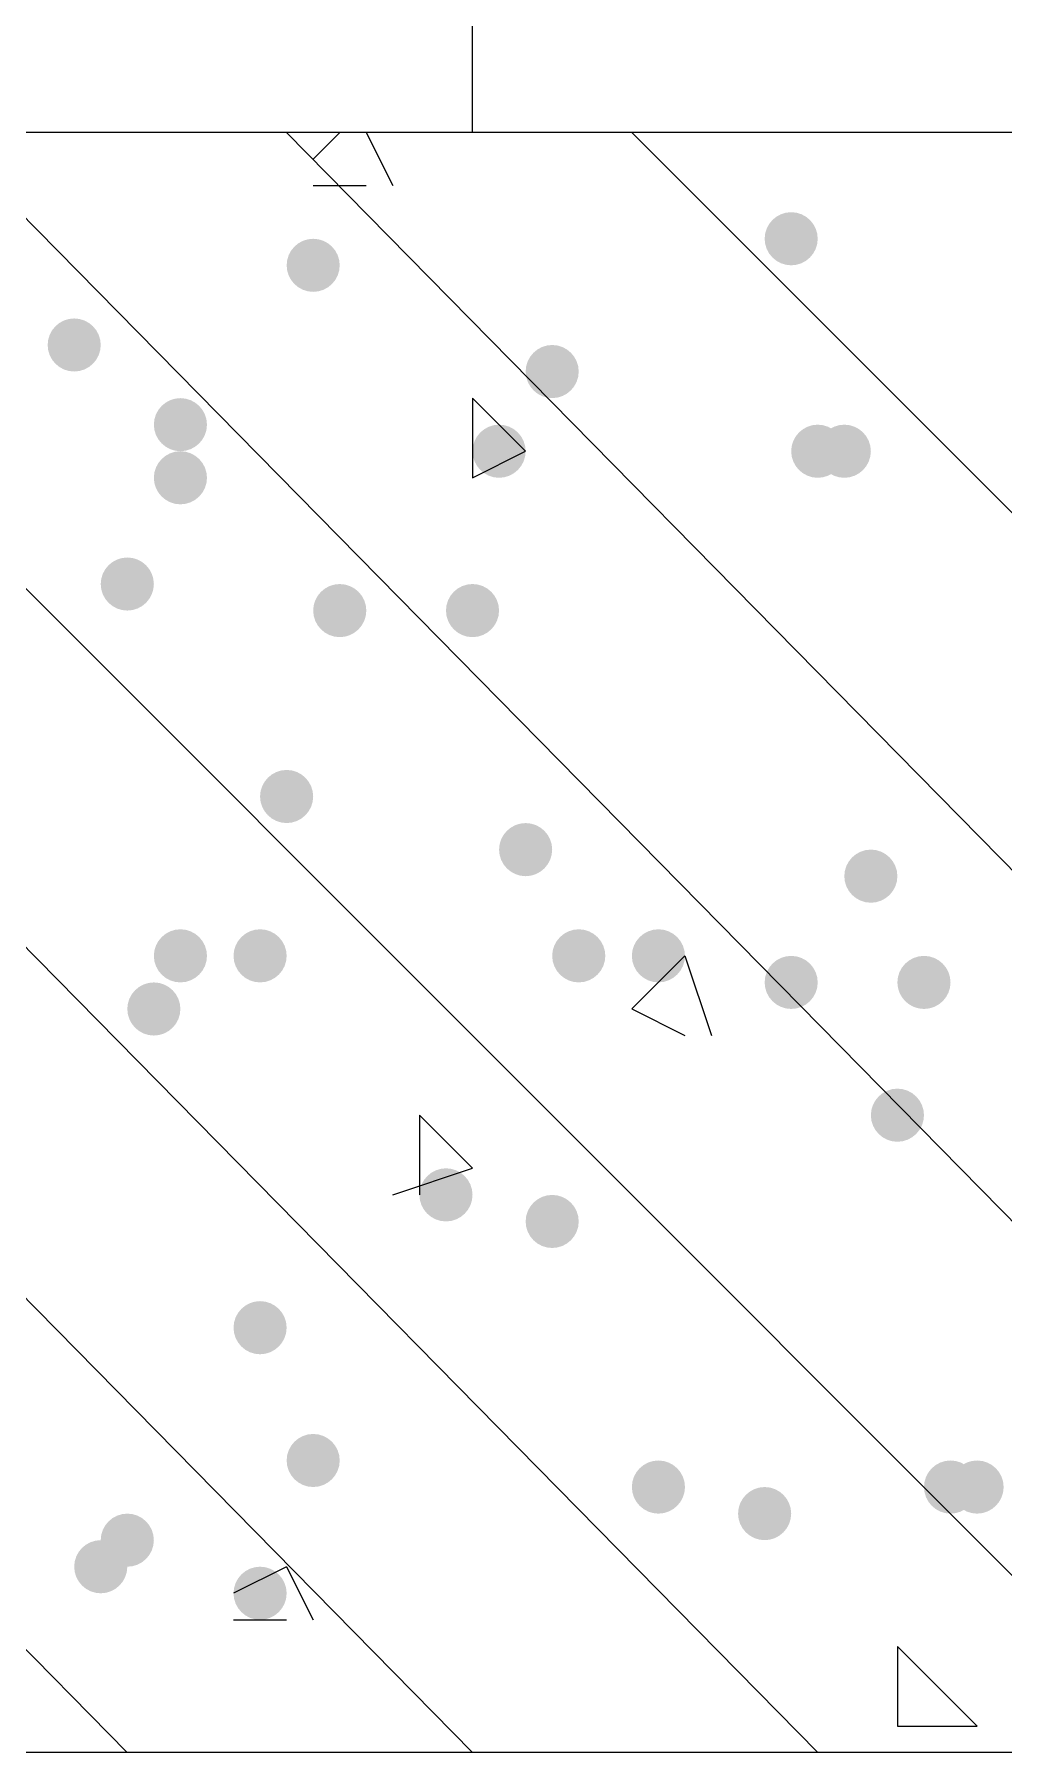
# Model space of a CAD drawing. Header units: inches. Extents: x 11 to 286, y 6 to 196.
# Drawn here: x 114.251 to 115.796, y 157.409 to 160.148 of the extents above; entities that cross this region are included whole.
import ezdxf

# ---------------------------------------------------------------- set-up
doc = ezdxf.new("R2010")
doc.units = ezdxf.units.IN
doc.header["$MEASUREMENT"] = 0
doc.layers.add('PDF_几何图形', color=7, linetype='Continuous')
doc.layers.add('PDF_实体填充', color=7, linetype='Continuous', true_color=0xffffff)

msp = doc.modelspace()

# ---------------------------------------------------------------- hatches: boundary and pattern name
at = {"layer": 'PDF_实体填充', "transparency": 33554559}
h = msp.add_hatch(color=7, dxfattribs=at)
edge = h.paths.add_edge_path(flags=0)
edge.add_spline(control_points=[(115.4994, 159.8224), (115.4994, 159.7992), (115.4804, 159.7801), (115.4571, 159.7801)], knot_values=[0, 0, 0, 0, 1, 1, 1, 1], degree=3, periodic=0)
edge.add_spline(control_points=[(115.4571, 159.7801), (115.4338, 159.7801), (115.4148, 159.7992), (115.4148, 159.8224)], knot_values=[0, 0, 0, 0, 1, 1, 1, 1], degree=3, periodic=0)
edge.add_line((115.4148, 159.8224), (115.4148, 159.8224))
edge.add_spline(control_points=[(115.4148, 159.8224), (115.4148, 159.8457), (115.4338, 159.8648), (115.4571, 159.8648)], knot_values=[0, 0, 0, 0, 1, 1, 1, 1], degree=3, periodic=0)
edge.add_spline(control_points=[(115.4571, 159.8648), (115.4804, 159.8648), (115.4994, 159.8457), (115.4994, 159.8224)], knot_values=[0, 0, 0, 0, 1, 1, 1, 1], degree=3, periodic=0)
edge.add_line((115.4994, 159.8224), (115.4994, 159.8224))
edge.add_line((115.4994, 159.8224), (115.4994, 159.8224))
h = msp.add_hatch(color=7, dxfattribs=at)
edge = h.paths.add_edge_path(flags=0)
edge.add_spline(control_points=[(114.7374, 159.7801), (114.7374, 159.7568), (114.7184, 159.7378), (114.6951, 159.7378)], knot_values=[0, 0, 0, 0, 1, 1, 1, 1], degree=3, periodic=0)
edge.add_spline(control_points=[(114.6951, 159.7378), (114.6718, 159.7378), (114.6528, 159.7568), (114.6528, 159.7801)], knot_values=[0, 0, 0, 0, 1, 1, 1, 1], degree=3, periodic=0)
edge.add_line((114.6528, 159.7801), (114.6528, 159.7801))
edge.add_spline(control_points=[(114.6528, 159.7801), (114.6528, 159.8034), (114.6718, 159.8224), (114.6951, 159.8224)], knot_values=[0, 0, 0, 0, 1, 1, 1, 1], degree=3, periodic=0)
edge.add_spline(control_points=[(114.6951, 159.8224), (114.7184, 159.8224), (114.7374, 159.8034), (114.7374, 159.7801)], knot_values=[0, 0, 0, 0, 1, 1, 1, 1], degree=3, periodic=0)
edge.add_line((114.7374, 159.7801), (114.7374, 159.7801))
edge.add_line((114.7374, 159.7801), (114.7374, 159.7801))
h = msp.add_hatch(color=7, dxfattribs=at)
edge = h.paths.add_edge_path(flags=0)
edge.add_spline(control_points=[(114.3564, 159.6531), (114.3564, 159.6298), (114.3374, 159.6108), (114.3141, 159.6108)], knot_values=[0, 0, 0, 0, 1, 1, 1, 1], degree=3, periodic=0)
edge.add_spline(control_points=[(114.3141, 159.6108), (114.2908, 159.6108), (114.2718, 159.6298), (114.2718, 159.6531)], knot_values=[0, 0, 0, 0, 1, 1, 1, 1], degree=3, periodic=0)
edge.add_line((114.2718, 159.6531), (114.2718, 159.6531))
edge.add_spline(control_points=[(114.2718, 159.6531), (114.2718, 159.6764), (114.2908, 159.6954), (114.3141, 159.6954)], knot_values=[0, 0, 0, 0, 1, 1, 1, 1], degree=3, periodic=0)
edge.add_spline(control_points=[(114.3141, 159.6954), (114.3374, 159.6954), (114.3564, 159.6764), (114.3564, 159.6531)], knot_values=[0, 0, 0, 0, 1, 1, 1, 1], degree=3, periodic=0)
edge.add_line((114.3564, 159.6531), (114.3564, 159.6531))
edge.add_line((114.3564, 159.6531), (114.3564, 159.6531))
h = msp.add_hatch(color=7, dxfattribs=at)
edge = h.paths.add_edge_path(flags=0)
edge.add_spline(control_points=[(115.1184, 159.6108), (115.1184, 159.5875), (115.0994, 159.5684), (115.0761, 159.5684)], knot_values=[0, 0, 0, 0, 1, 1, 1, 1], degree=3, periodic=0)
edge.add_spline(control_points=[(115.0761, 159.5684), (115.0528, 159.5684), (115.0338, 159.5875), (115.0338, 159.6108)], knot_values=[0, 0, 0, 0, 1, 1, 1, 1], degree=3, periodic=0)
edge.add_line((115.0338, 159.6108), (115.0338, 159.6108))
edge.add_spline(control_points=[(115.0338, 159.6108), (115.0338, 159.6341), (115.0528, 159.6531), (115.0761, 159.6531)], knot_values=[0, 0, 0, 0, 1, 1, 1, 1], degree=3, periodic=0)
edge.add_spline(control_points=[(115.0761, 159.6531), (115.0994, 159.6531), (115.1184, 159.6341), (115.1184, 159.6108)], knot_values=[0, 0, 0, 0, 1, 1, 1, 1], degree=3, periodic=0)
edge.add_line((115.1184, 159.6108), (115.1184, 159.6108))
edge.add_line((115.1184, 159.6108), (115.1184, 159.6108))
h = msp.add_hatch(color=7, dxfattribs=at)
edge = h.paths.add_edge_path(flags=0)
edge.add_spline(control_points=[(114.5258, 159.5261), (114.5258, 159.5028), (114.5067, 159.4838), (114.4834, 159.4838)], knot_values=[0, 0, 0, 0, 1, 1, 1, 1], degree=3, periodic=0)
edge.add_spline(control_points=[(114.4834, 159.4838), (114.4602, 159.4838), (114.4411, 159.5028), (114.4411, 159.5261)], knot_values=[0, 0, 0, 0, 1, 1, 1, 1], degree=3, periodic=0)
edge.add_line((114.4411, 159.5261), (114.4411, 159.5261))
edge.add_spline(control_points=[(114.4411, 159.5261), (114.4411, 159.5494), (114.4602, 159.5684), (114.4834, 159.5684)], knot_values=[0, 0, 0, 0, 1, 1, 1, 1], degree=3, periodic=0)
edge.add_spline(control_points=[(114.4834, 159.5684), (114.5067, 159.5684), (114.5258, 159.5494), (114.5258, 159.5261)], knot_values=[0, 0, 0, 0, 1, 1, 1, 1], degree=3, periodic=0)
edge.add_line((114.5258, 159.5261), (114.5258, 159.5261))
edge.add_line((114.5258, 159.5261), (114.5258, 159.5261))
h = msp.add_hatch(color=7, dxfattribs=at)
edge = h.paths.add_edge_path(flags=0)
edge.add_spline(control_points=[(115.0338, 159.4838), (115.0338, 159.4605), (115.0147, 159.4414), (114.9914, 159.4414)], knot_values=[0, 0, 0, 0, 1, 1, 1, 1], degree=3, periodic=0)
edge.add_spline(control_points=[(114.9914, 159.4414), (114.9682, 159.4414), (114.9491, 159.4605), (114.9491, 159.4838)], knot_values=[0, 0, 0, 0, 1, 1, 1, 1], degree=3, periodic=0)
edge.add_line((114.9491, 159.4838), (114.9491, 159.4838))
edge.add_spline(control_points=[(114.9491, 159.4838), (114.9491, 159.5071), (114.9682, 159.5261), (114.9914, 159.5261)], knot_values=[0, 0, 0, 0, 1, 1, 1, 1], degree=3, periodic=0)
edge.add_spline(control_points=[(114.9914, 159.5261), (115.0147, 159.5261), (115.0338, 159.5071), (115.0338, 159.4838)], knot_values=[0, 0, 0, 0, 1, 1, 1, 1], degree=3, periodic=0)
edge.add_line((115.0338, 159.4838), (115.0338, 159.4838))
edge.add_line((115.0338, 159.4838), (115.0338, 159.4838))
h = msp.add_hatch(color=7, dxfattribs=at)
edge = h.paths.add_edge_path(flags=0)
edge.add_spline(control_points=[(115.5418, 159.4838), (115.5418, 159.4605), (115.5227, 159.4414), (115.4994, 159.4414)], knot_values=[0, 0, 0, 0, 1, 1, 1, 1], degree=3, periodic=0)
edge.add_spline(control_points=[(115.4994, 159.4414), (115.4762, 159.4414), (115.4571, 159.4605), (115.4571, 159.4838)], knot_values=[0, 0, 0, 0, 1, 1, 1, 1], degree=3, periodic=0)
edge.add_line((115.4571, 159.4838), (115.4571, 159.4838))
edge.add_spline(control_points=[(115.4571, 159.4838), (115.4571, 159.5071), (115.4762, 159.5261), (115.4994, 159.5261)], knot_values=[0, 0, 0, 0, 1, 1, 1, 1], degree=3, periodic=0)
edge.add_spline(control_points=[(115.4994, 159.5261), (115.5227, 159.5261), (115.5418, 159.5071), (115.5418, 159.4838)], knot_values=[0, 0, 0, 0, 1, 1, 1, 1], degree=3, periodic=0)
edge.add_line((115.5418, 159.4838), (115.5418, 159.4838))
edge.add_line((115.5418, 159.4838), (115.5418, 159.4838))
h = msp.add_hatch(color=7, dxfattribs=at)
edge = h.paths.add_edge_path(flags=0)
edge.add_spline(control_points=[(115.5841, 159.4838), (115.5841, 159.4605), (115.5651, 159.4414), (115.5418, 159.4414)], knot_values=[0, 0, 0, 0, 1, 1, 1, 1], degree=3, periodic=0)
edge.add_spline(control_points=[(115.5418, 159.4414), (115.5185, 159.4414), (115.4994, 159.4605), (115.4994, 159.4838)], knot_values=[0, 0, 0, 0, 1, 1, 1, 1], degree=3, periodic=0)
edge.add_line((115.4994, 159.4838), (115.4994, 159.4838))
edge.add_spline(control_points=[(115.4994, 159.4838), (115.4994, 159.5071), (115.5185, 159.5261), (115.5418, 159.5261)], knot_values=[0, 0, 0, 0, 1, 1, 1, 1], degree=3, periodic=0)
edge.add_spline(control_points=[(115.5418, 159.5261), (115.5651, 159.5261), (115.5841, 159.5071), (115.5841, 159.4838)], knot_values=[0, 0, 0, 0, 1, 1, 1, 1], degree=3, periodic=0)
edge.add_line((115.5841, 159.4838), (115.5841, 159.4838))
edge.add_line((115.5841, 159.4838), (115.5841, 159.4838))
h = msp.add_hatch(color=7, dxfattribs=at)
edge = h.paths.add_edge_path(flags=0)
edge.add_spline(control_points=[(114.5258, 159.4414), (114.5258, 159.4182), (114.5067, 159.3991), (114.4834, 159.3991)], knot_values=[0, 0, 0, 0, 1, 1, 1, 1], degree=3, periodic=0)
edge.add_spline(control_points=[(114.4834, 159.3991), (114.4602, 159.3991), (114.4411, 159.4182), (114.4411, 159.4414)], knot_values=[0, 0, 0, 0, 1, 1, 1, 1], degree=3, periodic=0)
edge.add_line((114.4411, 159.4414), (114.4411, 159.4414))
edge.add_spline(control_points=[(114.4411, 159.4414), (114.4411, 159.4647), (114.4602, 159.4838), (114.4834, 159.4838)], knot_values=[0, 0, 0, 0, 1, 1, 1, 1], degree=3, periodic=0)
edge.add_spline(control_points=[(114.4834, 159.4838), (114.5067, 159.4838), (114.5258, 159.4647), (114.5258, 159.4414)], knot_values=[0, 0, 0, 0, 1, 1, 1, 1], degree=3, periodic=0)
edge.add_line((114.5258, 159.4414), (114.5258, 159.4414))
edge.add_line((114.5258, 159.4414), (114.5258, 159.4414))
h = msp.add_hatch(color=7, dxfattribs=at)
edge = h.paths.add_edge_path(flags=0)
edge.add_spline(control_points=[(114.4411, 159.2721), (114.4411, 159.2488), (114.4221, 159.2298), (114.3988, 159.2298)], knot_values=[0, 0, 0, 0, 1, 1, 1, 1], degree=3, periodic=0)
edge.add_spline(control_points=[(114.3988, 159.2298), (114.3755, 159.2298), (114.3564, 159.2488), (114.3564, 159.2721)], knot_values=[0, 0, 0, 0, 1, 1, 1, 1], degree=3, periodic=0)
edge.add_line((114.3564, 159.2721), (114.3564, 159.2721))
edge.add_spline(control_points=[(114.3564, 159.2721), (114.3564, 159.2954), (114.3755, 159.3144), (114.3988, 159.3144)], knot_values=[0, 0, 0, 0, 1, 1, 1, 1], degree=3, periodic=0)
edge.add_spline(control_points=[(114.3988, 159.3144), (114.4221, 159.3144), (114.4411, 159.2954), (114.4411, 159.2721)], knot_values=[0, 0, 0, 0, 1, 1, 1, 1], degree=3, periodic=0)
edge.add_line((114.4411, 159.2721), (114.4411, 159.2721))
edge.add_line((114.4411, 159.2721), (114.4411, 159.2721))
h = msp.add_hatch(color=7, dxfattribs=at)
edge = h.paths.add_edge_path(flags=0)
edge.add_spline(control_points=[(114.7798, 159.2298), (114.7798, 159.2065), (114.7607, 159.1874), (114.7374, 159.1874)], knot_values=[0, 0, 0, 0, 1, 1, 1, 1], degree=3, periodic=0)
edge.add_spline(control_points=[(114.7374, 159.1874), (114.7142, 159.1874), (114.6951, 159.2065), (114.6951, 159.2298)], knot_values=[0, 0, 0, 0, 1, 1, 1, 1], degree=3, periodic=0)
edge.add_line((114.6951, 159.2298), (114.6951, 159.2298))
edge.add_spline(control_points=[(114.6951, 159.2298), (114.6951, 159.2531), (114.7142, 159.2721), (114.7374, 159.2721)], knot_values=[0, 0, 0, 0, 1, 1, 1, 1], degree=3, periodic=0)
edge.add_spline(control_points=[(114.7374, 159.2721), (114.7607, 159.2721), (114.7798, 159.2531), (114.7798, 159.2298)], knot_values=[0, 0, 0, 0, 1, 1, 1, 1], degree=3, periodic=0)
edge.add_line((114.7798, 159.2298), (114.7798, 159.2298))
edge.add_line((114.7798, 159.2298), (114.7798, 159.2298))
h = msp.add_hatch(color=7, dxfattribs=at)
edge = h.paths.add_edge_path(flags=0)
edge.add_spline(control_points=[(114.9914, 159.2298), (114.9914, 159.2065), (114.9724, 159.1874), (114.9491, 159.1874)], knot_values=[0, 0, 0, 0, 1, 1, 1, 1], degree=3, periodic=0)
edge.add_spline(control_points=[(114.9491, 159.1874), (114.9258, 159.1874), (114.9068, 159.2065), (114.9068, 159.2298)], knot_values=[0, 0, 0, 0, 1, 1, 1, 1], degree=3, periodic=0)
edge.add_line((114.9068, 159.2298), (114.9068, 159.2298))
edge.add_spline(control_points=[(114.9068, 159.2298), (114.9068, 159.2531), (114.9258, 159.2721), (114.9491, 159.2721)], knot_values=[0, 0, 0, 0, 1, 1, 1, 1], degree=3, periodic=0)
edge.add_spline(control_points=[(114.9491, 159.2721), (114.9724, 159.2721), (114.9914, 159.2531), (114.9914, 159.2298)], knot_values=[0, 0, 0, 0, 1, 1, 1, 1], degree=3, periodic=0)
edge.add_line((114.9914, 159.2298), (114.9914, 159.2298))
edge.add_line((114.9914, 159.2298), (114.9914, 159.2298))
h = msp.add_hatch(color=7, dxfattribs=at)
edge = h.paths.add_edge_path(flags=0)
edge.add_spline(control_points=[(114.6951, 158.9334), (114.6951, 158.9102), (114.6761, 158.8911), (114.6528, 158.8911)], knot_values=[0, 0, 0, 0, 1, 1, 1, 1], degree=3, periodic=0)
edge.add_spline(control_points=[(114.6528, 158.8911), (114.6295, 158.8911), (114.6104, 158.9102), (114.6104, 158.9334)], knot_values=[0, 0, 0, 0, 1, 1, 1, 1], degree=3, periodic=0)
edge.add_line((114.6104, 158.9334), (114.6104, 158.9334))
edge.add_spline(control_points=[(114.6104, 158.9334), (114.6104, 158.9567), (114.6295, 158.9758), (114.6528, 158.9758)], knot_values=[0, 0, 0, 0, 1, 1, 1, 1], degree=3, periodic=0)
edge.add_spline(control_points=[(114.6528, 158.9758), (114.6761, 158.9758), (114.6951, 158.9567), (114.6951, 158.9334)], knot_values=[0, 0, 0, 0, 1, 1, 1, 1], degree=3, periodic=0)
edge.add_line((114.6951, 158.9334), (114.6951, 158.9334))
edge.add_line((114.6951, 158.9334), (114.6951, 158.9334))
h = msp.add_hatch(color=7, dxfattribs=at)
edge = h.paths.add_edge_path(flags=0)
edge.add_spline(control_points=[(115.0761, 158.8488), (115.0761, 158.8255), (115.0571, 158.8064), (115.0338, 158.8064)], knot_values=[0, 0, 0, 0, 1, 1, 1, 1], degree=3, periodic=0)
edge.add_spline(control_points=[(115.0338, 158.8064), (115.0105, 158.8064), (114.9914, 158.8255), (114.9914, 158.8488)], knot_values=[0, 0, 0, 0, 1, 1, 1, 1], degree=3, periodic=0)
edge.add_line((114.9914, 158.8488), (114.9914, 158.8488))
edge.add_spline(control_points=[(114.9914, 158.8488), (114.9914, 158.8721), (115.0105, 158.8911), (115.0338, 158.8911)], knot_values=[0, 0, 0, 0, 1, 1, 1, 1], degree=3, periodic=0)
edge.add_spline(control_points=[(115.0338, 158.8911), (115.0571, 158.8911), (115.0761, 158.8721), (115.0761, 158.8488)], knot_values=[0, 0, 0, 0, 1, 1, 1, 1], degree=3, periodic=0)
edge.add_line((115.0761, 158.8488), (115.0761, 158.8488))
edge.add_line((115.0761, 158.8488), (115.0761, 158.8488))
h = msp.add_hatch(color=7, dxfattribs=at)
edge = h.paths.add_edge_path(flags=0)
edge.add_spline(control_points=[(115.6264, 158.8064), (115.6264, 158.7832), (115.6074, 158.7641), (115.5841, 158.7641)], knot_values=[0, 0, 0, 0, 1, 1, 1, 1], degree=3, periodic=0)
edge.add_spline(control_points=[(115.5841, 158.7641), (115.5608, 158.7641), (115.5418, 158.7832), (115.5418, 158.8064)], knot_values=[0, 0, 0, 0, 1, 1, 1, 1], degree=3, periodic=0)
edge.add_line((115.5418, 158.8064), (115.5418, 158.8064))
edge.add_spline(control_points=[(115.5418, 158.8064), (115.5418, 158.8297), (115.5608, 158.8488), (115.5841, 158.8488)], knot_values=[0, 0, 0, 0, 1, 1, 1, 1], degree=3, periodic=0)
edge.add_spline(control_points=[(115.5841, 158.8488), (115.6074, 158.8488), (115.6264, 158.8297), (115.6264, 158.8064)], knot_values=[0, 0, 0, 0, 1, 1, 1, 1], degree=3, periodic=0)
edge.add_line((115.6264, 158.8064), (115.6264, 158.8064))
edge.add_line((115.6264, 158.8064), (115.6264, 158.8064))
h = msp.add_hatch(color=7, dxfattribs=at)
edge = h.paths.add_edge_path(flags=0)
edge.add_spline(control_points=[(114.5258, 158.6794), (114.5258, 158.6562), (114.5067, 158.6371), (114.4834, 158.6371)], knot_values=[0, 0, 0, 0, 1, 1, 1, 1], degree=3, periodic=0)
edge.add_spline(control_points=[(114.4834, 158.6371), (114.4602, 158.6371), (114.4411, 158.6562), (114.4411, 158.6794)], knot_values=[0, 0, 0, 0, 1, 1, 1, 1], degree=3, periodic=0)
edge.add_line((114.4411, 158.6794), (114.4411, 158.6794))
edge.add_spline(control_points=[(114.4411, 158.6794), (114.4411, 158.7027), (114.4602, 158.7218), (114.4834, 158.7218)], knot_values=[0, 0, 0, 0, 1, 1, 1, 1], degree=3, periodic=0)
edge.add_spline(control_points=[(114.4834, 158.7218), (114.5067, 158.7218), (114.5258, 158.7027), (114.5258, 158.6794)], knot_values=[0, 0, 0, 0, 1, 1, 1, 1], degree=3, periodic=0)
edge.add_line((114.5258, 158.6794), (114.5258, 158.6794))
edge.add_line((114.5258, 158.6794), (114.5258, 158.6794))
h = msp.add_hatch(color=7, dxfattribs=at)
edge = h.paths.add_edge_path(flags=0)
edge.add_spline(control_points=[(114.6528, 158.6794), (114.6528, 158.6562), (114.6337, 158.6371), (114.6104, 158.6371)], knot_values=[0, 0, 0, 0, 1, 1, 1, 1], degree=3, periodic=0)
edge.add_spline(control_points=[(114.6104, 158.6371), (114.5872, 158.6371), (114.5681, 158.6562), (114.5681, 158.6794)], knot_values=[0, 0, 0, 0, 1, 1, 1, 1], degree=3, periodic=0)
edge.add_line((114.5681, 158.6794), (114.5681, 158.6794))
edge.add_spline(control_points=[(114.5681, 158.6794), (114.5681, 158.7027), (114.5872, 158.7218), (114.6104, 158.7218)], knot_values=[0, 0, 0, 0, 1, 1, 1, 1], degree=3, periodic=0)
edge.add_spline(control_points=[(114.6104, 158.7218), (114.6337, 158.7218), (114.6528, 158.7027), (114.6528, 158.6794)], knot_values=[0, 0, 0, 0, 1, 1, 1, 1], degree=3, periodic=0)
edge.add_line((114.6528, 158.6794), (114.6528, 158.6794))
edge.add_line((114.6528, 158.6794), (114.6528, 158.6794))
h = msp.add_hatch(color=7, dxfattribs=at)
edge = h.paths.add_edge_path(flags=0)
edge.add_spline(control_points=[(115.1608, 158.6794), (115.1608, 158.6562), (115.1417, 158.6371), (115.1184, 158.6371)], knot_values=[0, 0, 0, 0, 1, 1, 1, 1], degree=3, periodic=0)
edge.add_spline(control_points=[(115.1184, 158.6371), (115.0952, 158.6371), (115.0761, 158.6562), (115.0761, 158.6794)], knot_values=[0, 0, 0, 0, 1, 1, 1, 1], degree=3, periodic=0)
edge.add_line((115.0761, 158.6794), (115.0761, 158.6794))
edge.add_spline(control_points=[(115.0761, 158.6794), (115.0761, 158.7027), (115.0952, 158.7218), (115.1184, 158.7218)], knot_values=[0, 0, 0, 0, 1, 1, 1, 1], degree=3, periodic=0)
edge.add_spline(control_points=[(115.1184, 158.7218), (115.1417, 158.7218), (115.1608, 158.7027), (115.1608, 158.6794)], knot_values=[0, 0, 0, 0, 1, 1, 1, 1], degree=3, periodic=0)
edge.add_line((115.1608, 158.6794), (115.1608, 158.6794))
edge.add_line((115.1608, 158.6794), (115.1608, 158.6794))
h = msp.add_hatch(color=7, dxfattribs=at)
edge = h.paths.add_edge_path(flags=0)
edge.add_spline(control_points=[(115.2878, 158.6794), (115.2878, 158.6562), (115.2687, 158.6371), (115.2454, 158.6371)], knot_values=[0, 0, 0, 0, 1, 1, 1, 1], degree=3, periodic=0)
edge.add_spline(control_points=[(115.2454, 158.6371), (115.2222, 158.6371), (115.2031, 158.6562), (115.2031, 158.6794)], knot_values=[0, 0, 0, 0, 1, 1, 1, 1], degree=3, periodic=0)
edge.add_line((115.2031, 158.6794), (115.2031, 158.6794))
edge.add_spline(control_points=[(115.2031, 158.6794), (115.2031, 158.7027), (115.2222, 158.7218), (115.2454, 158.7218)], knot_values=[0, 0, 0, 0, 1, 1, 1, 1], degree=3, periodic=0)
edge.add_spline(control_points=[(115.2454, 158.7218), (115.2687, 158.7218), (115.2878, 158.7027), (115.2878, 158.6794)], knot_values=[0, 0, 0, 0, 1, 1, 1, 1], degree=3, periodic=0)
edge.add_line((115.2878, 158.6794), (115.2878, 158.6794))
edge.add_line((115.2878, 158.6794), (115.2878, 158.6794))
h = msp.add_hatch(color=7, dxfattribs=at)
edge = h.paths.add_edge_path(flags=0)
edge.add_spline(control_points=[(115.4994, 158.6371), (115.4994, 158.6138), (115.4804, 158.5948), (115.4571, 158.5948)], knot_values=[0, 0, 0, 0, 1, 1, 1, 1], degree=3, periodic=0)
edge.add_spline(control_points=[(115.4571, 158.5948), (115.4338, 158.5948), (115.4148, 158.6138), (115.4148, 158.6371)], knot_values=[0, 0, 0, 0, 1, 1, 1, 1], degree=3, periodic=0)
edge.add_line((115.4148, 158.6371), (115.4148, 158.6371))
edge.add_spline(control_points=[(115.4148, 158.6371), (115.4148, 158.6604), (115.4338, 158.6794), (115.4571, 158.6794)], knot_values=[0, 0, 0, 0, 1, 1, 1, 1], degree=3, periodic=0)
edge.add_spline(control_points=[(115.4571, 158.6794), (115.4804, 158.6794), (115.4994, 158.6604), (115.4994, 158.6371)], knot_values=[0, 0, 0, 0, 1, 1, 1, 1], degree=3, periodic=0)
edge.add_line((115.4994, 158.6371), (115.4994, 158.6371))
edge.add_line((115.4994, 158.6371), (115.4994, 158.6371))
h = msp.add_hatch(color=7, dxfattribs=at)
edge = h.paths.add_edge_path(flags=0)
edge.add_spline(control_points=[(115.7111, 158.6371), (115.7111, 158.6138), (115.6921, 158.5948), (115.6688, 158.5948)], knot_values=[0, 0, 0, 0, 1, 1, 1, 1], degree=3, periodic=0)
edge.add_spline(control_points=[(115.6688, 158.5948), (115.6455, 158.5948), (115.6264, 158.6138), (115.6264, 158.6371)], knot_values=[0, 0, 0, 0, 1, 1, 1, 1], degree=3, periodic=0)
edge.add_line((115.6264, 158.6371), (115.6264, 158.6371))
edge.add_spline(control_points=[(115.6264, 158.6371), (115.6264, 158.6604), (115.6455, 158.6794), (115.6688, 158.6794)], knot_values=[0, 0, 0, 0, 1, 1, 1, 1], degree=3, periodic=0)
edge.add_spline(control_points=[(115.6688, 158.6794), (115.6921, 158.6794), (115.7111, 158.6604), (115.7111, 158.6371)], knot_values=[0, 0, 0, 0, 1, 1, 1, 1], degree=3, periodic=0)
edge.add_line((115.7111, 158.6371), (115.7111, 158.6371))
edge.add_line((115.7111, 158.6371), (115.7111, 158.6371))
h = msp.add_hatch(color=7, dxfattribs=at)
edge = h.paths.add_edge_path(flags=0)
edge.add_spline(control_points=[(114.4834, 158.5948), (114.4834, 158.5715), (114.4644, 158.5524), (114.4411, 158.5524)], knot_values=[0, 0, 0, 0, 1, 1, 1, 1], degree=3, periodic=0)
edge.add_spline(control_points=[(114.4411, 158.5524), (114.4178, 158.5524), (114.3988, 158.5715), (114.3988, 158.5948)], knot_values=[0, 0, 0, 0, 1, 1, 1, 1], degree=3, periodic=0)
edge.add_line((114.3988, 158.5948), (114.3988, 158.5948))
edge.add_spline(control_points=[(114.3988, 158.5948), (114.3988, 158.6181), (114.4178, 158.6371), (114.4411, 158.6371)], knot_values=[0, 0, 0, 0, 1, 1, 1, 1], degree=3, periodic=0)
edge.add_spline(control_points=[(114.4411, 158.6371), (114.4644, 158.6371), (114.4834, 158.6181), (114.4834, 158.5948)], knot_values=[0, 0, 0, 0, 1, 1, 1, 1], degree=3, periodic=0)
edge.add_line((114.4834, 158.5948), (114.4834, 158.5948))
edge.add_line((114.4834, 158.5948), (114.4834, 158.5948))
h = msp.add_hatch(color=7, dxfattribs=at)
edge = h.paths.add_edge_path(flags=0)
edge.add_spline(control_points=[(115.6688, 158.4254), (115.6688, 158.4022), (115.6497, 158.3831), (115.6264, 158.3831)], knot_values=[0, 0, 0, 0, 1, 1, 1, 1], degree=3, periodic=0)
edge.add_spline(control_points=[(115.6264, 158.3831), (115.6032, 158.3831), (115.5841, 158.4022), (115.5841, 158.4254)], knot_values=[0, 0, 0, 0, 1, 1, 1, 1], degree=3, periodic=0)
edge.add_line((115.5841, 158.4254), (115.5841, 158.4254))
edge.add_spline(control_points=[(115.5841, 158.4254), (115.5841, 158.4487), (115.6032, 158.4678), (115.6264, 158.4678)], knot_values=[0, 0, 0, 0, 1, 1, 1, 1], degree=3, periodic=0)
edge.add_spline(control_points=[(115.6264, 158.4678), (115.6497, 158.4678), (115.6688, 158.4487), (115.6688, 158.4254)], knot_values=[0, 0, 0, 0, 1, 1, 1, 1], degree=3, periodic=0)
edge.add_line((115.6688, 158.4254), (115.6688, 158.4254))
edge.add_line((115.6688, 158.4254), (115.6688, 158.4254))
h = msp.add_hatch(color=7, dxfattribs=at)
edge = h.paths.add_edge_path(flags=0)
edge.add_spline(control_points=[(114.9491, 158.2984), (114.9491, 158.2752), (114.9301, 158.2561), (114.9068, 158.2561)], knot_values=[0, 0, 0, 0, 1, 1, 1, 1], degree=3, periodic=0)
edge.add_spline(control_points=[(114.9068, 158.2561), (114.8835, 158.2561), (114.8644, 158.2752), (114.8644, 158.2984)], knot_values=[0, 0, 0, 0, 1, 1, 1, 1], degree=3, periodic=0)
edge.add_line((114.8644, 158.2984), (114.8644, 158.2984))
edge.add_spline(control_points=[(114.8644, 158.2984), (114.8644, 158.3217), (114.8835, 158.3408), (114.9068, 158.3408)], knot_values=[0, 0, 0, 0, 1, 1, 1, 1], degree=3, periodic=0)
edge.add_spline(control_points=[(114.9068, 158.3408), (114.9301, 158.3408), (114.9491, 158.3217), (114.9491, 158.2984)], knot_values=[0, 0, 0, 0, 1, 1, 1, 1], degree=3, periodic=0)
edge.add_line((114.9491, 158.2984), (114.9491, 158.2984))
edge.add_line((114.9491, 158.2984), (114.9491, 158.2984))
h = msp.add_hatch(color=7, dxfattribs=at)
edge = h.paths.add_edge_path(flags=0)
edge.add_spline(control_points=[(115.1184, 158.2561), (115.1184, 158.2328), (115.0994, 158.2138), (115.0761, 158.2138)], knot_values=[0, 0, 0, 0, 1, 1, 1, 1], degree=3, periodic=0)
edge.add_spline(control_points=[(115.0761, 158.2138), (115.0528, 158.2138), (115.0338, 158.2328), (115.0338, 158.2561)], knot_values=[0, 0, 0, 0, 1, 1, 1, 1], degree=3, periodic=0)
edge.add_line((115.0338, 158.2561), (115.0338, 158.2561))
edge.add_spline(control_points=[(115.0338, 158.2561), (115.0338, 158.2794), (115.0528, 158.2984), (115.0761, 158.2984)], knot_values=[0, 0, 0, 0, 1, 1, 1, 1], degree=3, periodic=0)
edge.add_spline(control_points=[(115.0761, 158.2984), (115.0994, 158.2984), (115.1184, 158.2794), (115.1184, 158.2561)], knot_values=[0, 0, 0, 0, 1, 1, 1, 1], degree=3, periodic=0)
edge.add_line((115.1184, 158.2561), (115.1184, 158.2561))
edge.add_line((115.1184, 158.2561), (115.1184, 158.2561))
h = msp.add_hatch(color=7, dxfattribs=at)
edge = h.paths.add_edge_path(flags=0)
edge.add_spline(control_points=[(114.6528, 158.0868), (114.6528, 158.0635), (114.6337, 158.0444), (114.6104, 158.0444)], knot_values=[0, 0, 0, 0, 1, 1, 1, 1], degree=3, periodic=0)
edge.add_spline(control_points=[(114.6104, 158.0444), (114.5872, 158.0444), (114.5681, 158.0635), (114.5681, 158.0868)], knot_values=[0, 0, 0, 0, 1, 1, 1, 1], degree=3, periodic=0)
edge.add_line((114.5681, 158.0868), (114.5681, 158.0868))
edge.add_spline(control_points=[(114.5681, 158.0868), (114.5681, 158.1101), (114.5872, 158.1291), (114.6104, 158.1291)], knot_values=[0, 0, 0, 0, 1, 1, 1, 1], degree=3, periodic=0)
edge.add_spline(control_points=[(114.6104, 158.1291), (114.6337, 158.1291), (114.6528, 158.1101), (114.6528, 158.0868)], knot_values=[0, 0, 0, 0, 1, 1, 1, 1], degree=3, periodic=0)
edge.add_line((114.6528, 158.0868), (114.6528, 158.0868))
edge.add_line((114.6528, 158.0868), (114.6528, 158.0868))
h = msp.add_hatch(color=7, dxfattribs=at)
edge = h.paths.add_edge_path(flags=0)
edge.add_spline(control_points=[(114.7374, 157.8751), (114.7374, 157.8518), (114.7184, 157.8328), (114.6951, 157.8328)], knot_values=[0, 0, 0, 0, 1, 1, 1, 1], degree=3, periodic=0)
edge.add_spline(control_points=[(114.6951, 157.8328), (114.6718, 157.8328), (114.6528, 157.8518), (114.6528, 157.8751)], knot_values=[0, 0, 0, 0, 1, 1, 1, 1], degree=3, periodic=0)
edge.add_line((114.6528, 157.8751), (114.6528, 157.8751))
edge.add_spline(control_points=[(114.6528, 157.8751), (114.6528, 157.8984), (114.6718, 157.9174), (114.6951, 157.9174)], knot_values=[0, 0, 0, 0, 1, 1, 1, 1], degree=3, periodic=0)
edge.add_spline(control_points=[(114.6951, 157.9174), (114.7184, 157.9174), (114.7374, 157.8984), (114.7374, 157.8751)], knot_values=[0, 0, 0, 0, 1, 1, 1, 1], degree=3, periodic=0)
edge.add_line((114.7374, 157.8751), (114.7374, 157.8751))
edge.add_line((114.7374, 157.8751), (114.7374, 157.8751))
h = msp.add_hatch(color=7, dxfattribs=at)
edge = h.paths.add_edge_path(flags=0)
edge.add_spline(control_points=[(115.2878, 157.8328), (115.2878, 157.8095), (115.2687, 157.7904), (115.2454, 157.7904)], knot_values=[0, 0, 0, 0, 1, 1, 1, 1], degree=3, periodic=0)
edge.add_spline(control_points=[(115.2454, 157.7904), (115.2222, 157.7904), (115.2031, 157.8095), (115.2031, 157.8328)], knot_values=[0, 0, 0, 0, 1, 1, 1, 1], degree=3, periodic=0)
edge.add_line((115.2031, 157.8328), (115.2031, 157.8328))
edge.add_spline(control_points=[(115.2031, 157.8328), (115.2031, 157.8561), (115.2222, 157.8751), (115.2454, 157.8751)], knot_values=[0, 0, 0, 0, 1, 1, 1, 1], degree=3, periodic=0)
edge.add_spline(control_points=[(115.2454, 157.8751), (115.2687, 157.8751), (115.2878, 157.8561), (115.2878, 157.8328)], knot_values=[0, 0, 0, 0, 1, 1, 1, 1], degree=3, periodic=0)
edge.add_line((115.2878, 157.8328), (115.2878, 157.8328))
edge.add_line((115.2878, 157.8328), (115.2878, 157.8328))
h = msp.add_hatch(color=7, dxfattribs=at)
edge = h.paths.add_edge_path(flags=0)
edge.add_spline(control_points=[(115.7534, 157.8328), (115.7534, 157.8095), (115.7344, 157.7904), (115.7111, 157.7904)], knot_values=[0, 0, 0, 0, 1, 1, 1, 1], degree=3, periodic=0)
edge.add_spline(control_points=[(115.7111, 157.7904), (115.6878, 157.7904), (115.6688, 157.8095), (115.6688, 157.8328)], knot_values=[0, 0, 0, 0, 1, 1, 1, 1], degree=3, periodic=0)
edge.add_line((115.6688, 157.8328), (115.6688, 157.8328))
edge.add_spline(control_points=[(115.6688, 157.8328), (115.6688, 157.8561), (115.6878, 157.8751), (115.7111, 157.8751)], knot_values=[0, 0, 0, 0, 1, 1, 1, 1], degree=3, periodic=0)
edge.add_spline(control_points=[(115.7111, 157.8751), (115.7344, 157.8751), (115.7534, 157.8561), (115.7534, 157.8328)], knot_values=[0, 0, 0, 0, 1, 1, 1, 1], degree=3, periodic=0)
edge.add_line((115.7534, 157.8328), (115.7534, 157.8328))
edge.add_line((115.7534, 157.8328), (115.7534, 157.8328))
h = msp.add_hatch(color=7, dxfattribs=at)
edge = h.paths.add_edge_path(flags=0)
edge.add_spline(control_points=[(115.7958, 157.8328), (115.7958, 157.8095), (115.7767, 157.7904), (115.7534, 157.7904)], knot_values=[0, 0, 0, 0, 1, 1, 1, 1], degree=3, periodic=0)
edge.add_spline(control_points=[(115.7534, 157.7904), (115.7302, 157.7904), (115.7111, 157.8095), (115.7111, 157.8328)], knot_values=[0, 0, 0, 0, 1, 1, 1, 1], degree=3, periodic=0)
edge.add_line((115.7111, 157.8328), (115.7111, 157.8328))
edge.add_spline(control_points=[(115.7111, 157.8328), (115.7111, 157.8561), (115.7302, 157.8751), (115.7534, 157.8751)], knot_values=[0, 0, 0, 0, 1, 1, 1, 1], degree=3, periodic=0)
edge.add_spline(control_points=[(115.7534, 157.8751), (115.7767, 157.8751), (115.7958, 157.8561), (115.7958, 157.8328)], knot_values=[0, 0, 0, 0, 1, 1, 1, 1], degree=3, periodic=0)
edge.add_line((115.7958, 157.8328), (115.7958, 157.8328))
edge.add_line((115.7958, 157.8328), (115.7958, 157.8328))
h = msp.add_hatch(color=7, dxfattribs=at)
edge = h.paths.add_edge_path(flags=0)
edge.add_spline(control_points=[(115.4571, 157.7904), (115.4571, 157.7672), (115.4381, 157.7481), (115.4148, 157.7481)], knot_values=[0, 0, 0, 0, 1, 1, 1, 1], degree=3, periodic=0)
edge.add_spline(control_points=[(115.4148, 157.7481), (115.3915, 157.7481), (115.3724, 157.7672), (115.3724, 157.7904)], knot_values=[0, 0, 0, 0, 1, 1, 1, 1], degree=3, periodic=0)
edge.add_line((115.3724, 157.7904), (115.3724, 157.7904))
edge.add_spline(control_points=[(115.3724, 157.7904), (115.3724, 157.8137), (115.3915, 157.8328), (115.4148, 157.8328)], knot_values=[0, 0, 0, 0, 1, 1, 1, 1], degree=3, periodic=0)
edge.add_spline(control_points=[(115.4148, 157.8328), (115.4381, 157.8328), (115.4571, 157.8137), (115.4571, 157.7904)], knot_values=[0, 0, 0, 0, 1, 1, 1, 1], degree=3, periodic=0)
edge.add_line((115.4571, 157.7904), (115.4571, 157.7904))
edge.add_line((115.4571, 157.7904), (115.4571, 157.7904))
h = msp.add_hatch(color=7, dxfattribs=at)
edge = h.paths.add_edge_path(flags=0)
edge.add_spline(control_points=[(115.4571, 157.7904), (115.4571, 157.7672), (115.4381, 157.7481), (115.4148, 157.7481)], knot_values=[0, 0, 0, 0, 1, 1, 1, 1], degree=3, periodic=0)
edge.add_spline(control_points=[(115.4148, 157.7481), (115.3915, 157.7481), (115.3724, 157.7672), (115.3724, 157.7904)], knot_values=[0, 0, 0, 0, 1, 1, 1, 1], degree=3, periodic=0)
edge.add_line((115.3724, 157.7904), (115.3724, 157.7904))
edge.add_spline(control_points=[(115.3724, 157.7904), (115.3724, 157.8137), (115.3915, 157.8328), (115.4148, 157.8328)], knot_values=[0, 0, 0, 0, 1, 1, 1, 1], degree=3, periodic=0)
edge.add_spline(control_points=[(115.4148, 157.8328), (115.4381, 157.8328), (115.4571, 157.8137), (115.4571, 157.7904)], knot_values=[0, 0, 0, 0, 1, 1, 1, 1], degree=3, periodic=0)
edge.add_line((115.4571, 157.7904), (115.4571, 157.7904))
edge.add_line((115.4571, 157.7904), (115.4571, 157.7904))
h = msp.add_hatch(color=7, dxfattribs=at)
edge = h.paths.add_edge_path(flags=0)
edge.add_spline(control_points=[(114.4411, 157.7481), (114.4411, 157.7248), (114.4221, 157.7058), (114.3988, 157.7058)], knot_values=[0, 0, 0, 0, 1, 1, 1, 1], degree=3, periodic=0)
edge.add_spline(control_points=[(114.3988, 157.7058), (114.3755, 157.7058), (114.3564, 157.7248), (114.3564, 157.7481)], knot_values=[0, 0, 0, 0, 1, 1, 1, 1], degree=3, periodic=0)
edge.add_line((114.3564, 157.7481), (114.3564, 157.7481))
edge.add_spline(control_points=[(114.3564, 157.7481), (114.3564, 157.7714), (114.3755, 157.7904), (114.3988, 157.7904)], knot_values=[0, 0, 0, 0, 1, 1, 1, 1], degree=3, periodic=0)
edge.add_spline(control_points=[(114.3988, 157.7904), (114.4221, 157.7904), (114.4411, 157.7714), (114.4411, 157.7481)], knot_values=[0, 0, 0, 0, 1, 1, 1, 1], degree=3, periodic=0)
edge.add_line((114.4411, 157.7481), (114.4411, 157.7481))
edge.add_line((114.4411, 157.7481), (114.4411, 157.7481))
h = msp.add_hatch(color=7, dxfattribs=at)
edge = h.paths.add_edge_path(flags=0)
edge.add_spline(control_points=[(114.3988, 157.7058), (114.3988, 157.6825), (114.3797, 157.6634), (114.3564, 157.6634)], knot_values=[0, 0, 0, 0, 1, 1, 1, 1], degree=3, periodic=0)
edge.add_spline(control_points=[(114.3564, 157.6634), (114.3332, 157.6634), (114.3141, 157.6825), (114.3141, 157.7058)], knot_values=[0, 0, 0, 0, 1, 1, 1, 1], degree=3, periodic=0)
edge.add_line((114.3141, 157.7058), (114.3141, 157.7058))
edge.add_spline(control_points=[(114.3141, 157.7058), (114.3141, 157.7291), (114.3332, 157.7481), (114.3564, 157.7481)], knot_values=[0, 0, 0, 0, 1, 1, 1, 1], degree=3, periodic=0)
edge.add_spline(control_points=[(114.3564, 157.7481), (114.3797, 157.7481), (114.3988, 157.7291), (114.3988, 157.7058)], knot_values=[0, 0, 0, 0, 1, 1, 1, 1], degree=3, periodic=0)
edge.add_line((114.3988, 157.7058), (114.3988, 157.7058))
edge.add_line((114.3988, 157.7058), (114.3988, 157.7058))
h = msp.add_hatch(color=7, dxfattribs=at)
edge = h.paths.add_edge_path(flags=0)
edge.add_spline(control_points=[(114.6528, 157.6634), (114.6528, 157.6402), (114.6337, 157.6211), (114.6104, 157.6211)], knot_values=[0, 0, 0, 0, 1, 1, 1, 1], degree=3, periodic=0)
edge.add_spline(control_points=[(114.6104, 157.6211), (114.5872, 157.6211), (114.5681, 157.6402), (114.5681, 157.6634)], knot_values=[0, 0, 0, 0, 1, 1, 1, 1], degree=3, periodic=0)
edge.add_line((114.5681, 157.6634), (114.5681, 157.6634))
edge.add_spline(control_points=[(114.5681, 157.6634), (114.5681, 157.6867), (114.5872, 157.7058), (114.6104, 157.7058)], knot_values=[0, 0, 0, 0, 1, 1, 1, 1], degree=3, periodic=0)
edge.add_spline(control_points=[(114.6104, 157.7058), (114.6337, 157.7058), (114.6528, 157.6867), (114.6528, 157.6634)], knot_values=[0, 0, 0, 0, 1, 1, 1, 1], degree=3, periodic=0)
edge.add_line((114.6528, 157.6634), (114.6528, 157.6634))
edge.add_line((114.6528, 157.6634), (114.6528, 157.6634))

# ---------------------------------------------------------------- linework, layer by layer
at = {"layer": 'PDF_几何图形'}
for p, q in [((114.9491, 159.9918), (114.9491, 166.5534)), ((117.4891, 159.9918), (66.0964, 159.9918)), ((111.8588, 159.9918), (114.3988, 157.4094)), ((112.4091, 159.9918), (114.9491, 157.4094)), ((112.9594, 159.9918), (115.4994, 157.4094)), ((113.5098, 159.9918), (116.0921, 157.4094)), ((114.1024, 159.9918), (116.6424, 157.4094)), ((114.6528, 159.9918), (117.1928, 157.4094)), ((114.7374, 159.9918), (114.6951, 159.9494)), ((114.7798, 159.9918), (114.8221, 159.9071)), ((115.2031, 159.9918), (117.4891, 157.7058)), ((114.6951, 159.9071), (114.7798, 159.9071)), ((114.9491, 159.5684), (115.0338, 159.4838)), ((114.9491, 159.5684), (114.9491, 159.4414)), ((114.9491, 159.4414), (115.0338, 159.4838)), ((115.2878, 158.6794), (115.2031, 158.5948)), ((115.2878, 158.6794), (115.3301, 158.5524)), ((115.2031, 158.5948), (115.2878, 158.5524)), ((114.8644, 158.4254), (114.9491, 158.3408)), ((114.8644, 158.4254), (114.8644, 158.2984)), ((114.8221, 158.2984), (114.9491, 158.3408)), ((114.6528, 157.7058), (114.5681, 157.6634)), ((114.6528, 157.7058), (114.6951, 157.6211)), ((114.5681, 157.6211), (114.6528, 157.6211)), ((115.6264, 157.5788), (115.7534, 157.4518)), ((115.6264, 157.5788), (115.6264, 157.4518)), ((115.6264, 157.4518), (115.7534, 157.4518)), ((117.4891, 157.4094), (68.6788, 157.4094))]:
    msp.add_line(p, q, dxfattribs=at)

doc.saveas('drawing.dxf')
